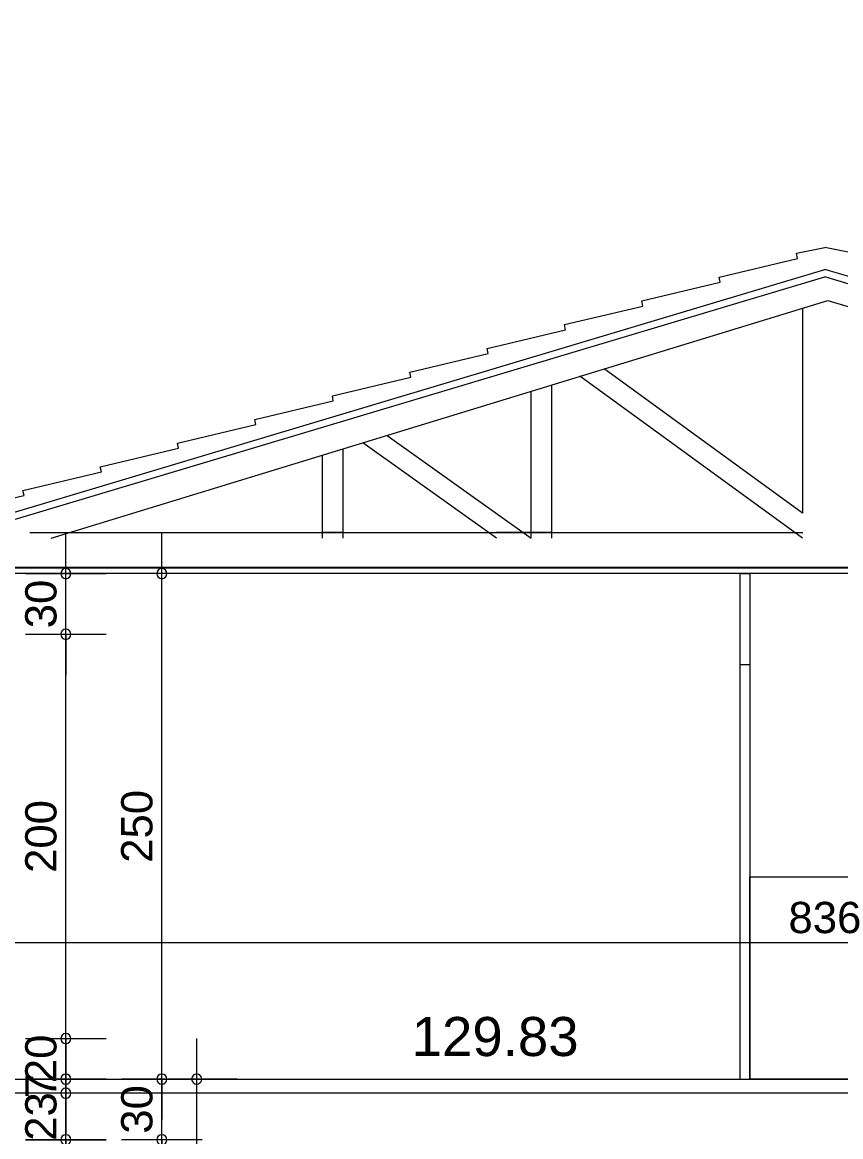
# Model space of a CAD drawing. Header units: metres. Extents: x 1.8 to 61.8, y -53.3 to -11.3.
# Drawn here: x 32.68 to 36.73, y -33.92 to -28.4 of the extents above; entities that cross this region are included whole.
import ezdxf
from ezdxf.enums import TextEntityAlignment as Align

# ---------------------------------------------------------------- set-up
doc = ezdxf.new("R2010")
doc.units = ezdxf.units.M
doc.header["$MEASUREMENT"] = 0
for name, color, linetype in [('Calque commun', 7, 'Continuous'), ('Cotations', 7, 'Continuous'), ('Textes', 7, 'Continuous')]:
    doc.layers.add(name, color=color, linetype=linetype)
doc.styles.add('Arial4', font='arial.ttf', dxfattribs={"height": 0.154626})
doc.styles.add('Arial7', font='arial.ttf', dxfattribs={"height": 0.193282})

# ---------------------------------------------------------------- blocks, each defined once
blk = doc.blocks.new('new9')
at = {"layer": 'Cotations', "color": 14, "linetype": 'Continuous', "lineweight": 9}
blk.add_arc((0, 0), 0.5, 0, 359.9994, dxfattribs=at)
blk = doc.blocks.new('new10')
at = {"layer": 'Cotations', "color": 14, "linetype": 'Continuous', "lineweight": 9}
blk.add_arc((0, 0), 0.5, 0, 359.9994, dxfattribs=at)
blk = doc.blocks.new('DimLine49000')
at = {"layer": 'Cotations', "color": 14, "linetype": 'Continuous', "lineweight": 9}
for p, q in [((32.8973, -33.6304), (32.8973, -33.4304)), ((33.0973, -33.6304), (32.6973, -33.6304)), ((32.8973, -33.7004), (32.8973, -33.6304)), ((33.0973, -33.7004), (32.6973, -33.7004)), ((32.8973, -33.7004), (32.8973, -33.9004))]:
    blk.add_line(p, q, dxfattribs=at)
at = {"layer": 'Cotations', "color": 14, "linetype": 'Continuous', "lineweight": 9, "xscale": 0.05000000074505806, "yscale": 0.05000000074505806, "zscale": 0.05000000074505806}
for name, p, rotation in [('new10', (32.8973, -33.6304), -90.00000000000001), ('new9', (32.8973, -33.7004), 90)]:
    blk.add_blockref(name, p, dxfattribs=dict(at, rotation=rotation))
at = {"layer": 'Cotations', "color": 7, "linetype": 'Continuous', "lineweight": 9, "style": 'Arial4'}
blk.add_text('7', height=0.1546, rotation=90, dxfattribs=at).set_placement((32.8973, -33.6654), align=Align.BOTTOM_CENTER)
blk = doc.blocks.new('new11')
at = {"layer": 'Cotations', "color": 14, "linetype": 'Continuous', "lineweight": 9}
blk.add_arc((0, 0), 0.5, 0, 359.9994, dxfattribs=at)
blk = doc.blocks.new('new12')
at = {"layer": 'Cotations', "color": 14, "linetype": 'Continuous', "lineweight": 9}
blk.add_arc((0, 0), 0.5, 0, 359.9994, dxfattribs=at)
blk = doc.blocks.new('DimLine49006')
at = {"layer": 'Cotations', "color": 14, "linetype": 'Continuous', "lineweight": 9}
for p, q in [((32.8973, -33.7004), (32.8973, -33.5004)), ((33.0973, -33.7004), (32.6973, -33.7004)), ((32.8973, -33.9304), (32.8973, -33.7004)), ((33.0973, -33.9304), (32.6973, -33.9304)), ((32.8973, -33.9304), (32.8973, -34.1304))]:
    blk.add_line(p, q, dxfattribs=at)
at = {"layer": 'Cotations', "color": 14, "linetype": 'Continuous', "lineweight": 9, "xscale": 0.05000000074505806, "yscale": 0.05000000074505806, "zscale": 0.05000000074505806}
for name, p, rotation in [('new12', (32.8973, -33.7004), -90.00000000000001), ('new11', (32.8973, -33.9304), 90)]:
    blk.add_blockref(name, p, dxfattribs=dict(at, rotation=rotation))
at = {"layer": 'Cotations', "color": 7, "linetype": 'Continuous', "lineweight": 9, "style": 'Arial4'}
blk.add_text('23', height=0.15463, rotation=90, dxfattribs=at).set_placement((32.8973, -33.8154), align=Align.BOTTOM_CENTER)
blk = doc.blocks.new('new15')
at = {"layer": 'Cotations', "color": 14, "linetype": 'Continuous', "lineweight": 9}
blk.add_arc((0, 0), 0.5, 0, 359.9994, dxfattribs=at)
blk = doc.blocks.new('new16')
at = {"layer": 'Cotations', "color": 14, "linetype": 'Continuous', "lineweight": 9}
blk.add_arc((0, 0), 0.5, 0, 359.9994, dxfattribs=at)
blk = doc.blocks.new('DimLine49018')
at = {"layer": 'Cotations', "color": 14, "linetype": 'Continuous', "lineweight": 9}
for p, q in [((33.3718, -31.1304), (33.3718, -30.9304)), ((33.5718, -31.1304), (33.1718, -31.1304)), ((33.3718, -33.6304), (33.3718, -31.1304)), ((33.5718, -33.6304), (33.1718, -33.6304)), ((33.3718, -33.6304), (33.3718, -33.8304))]:
    blk.add_line(p, q, dxfattribs=at)
at = {"layer": 'Cotations', "color": 14, "linetype": 'Continuous', "lineweight": 9, "xscale": 0.05000000074505806, "yscale": 0.05000000074505806, "zscale": 0.05000000074505806}
for name, p, rotation in [('new16', (33.3717, -31.1304), -90.00000000000001), ('new15', (33.3717, -33.6304), 90)]:
    blk.add_blockref(name, p, dxfattribs=dict(at, rotation=rotation))
at = {"layer": 'Cotations', "color": 7, "linetype": 'Continuous', "lineweight": 9, "style": 'Arial4'}
blk.add_text('250', height=0.15463, rotation=90, dxfattribs=at).set_placement((33.3717, -32.3804), align=Align.BOTTOM_CENTER)
blk = doc.blocks.new('new17')
at = {"layer": 'Cotations', "color": 14, "linetype": 'Continuous', "lineweight": 9}
blk.add_arc((0, 0), 0.5, 0, 359.9994, dxfattribs=at)
blk = doc.blocks.new('new18')
at = {"layer": 'Cotations', "color": 14, "linetype": 'Continuous', "lineweight": 9}
blk.add_arc((0, 0), 0.5, 0, 359.9994, dxfattribs=at)
blk = doc.blocks.new('DimLine49024')
at = {"layer": 'Cotations', "color": 14, "linetype": 'Continuous', "lineweight": 9}
for p, q in [((33.3718, -33.6304), (33.3718, -33.4304)), ((33.5718, -33.6304), (33.1718, -33.6304)), ((33.3718, -33.9304), (33.3718, -33.6304)), ((33.5718, -33.9304), (33.1718, -33.9304)), ((33.3718, -33.9304), (33.3718, -34.1304))]:
    blk.add_line(p, q, dxfattribs=at)
at = {"layer": 'Cotations', "color": 14, "linetype": 'Continuous', "lineweight": 9, "xscale": 0.05000000074505806, "yscale": 0.05000000074505806, "zscale": 0.05000000074505806}
for name, p, rotation in [('new18', (33.3717, -33.6304), -90.00000000000001), ('new17', (33.3717, -33.9304), 90)]:
    blk.add_blockref(name, p, dxfattribs=dict(at, rotation=rotation))
at = {"layer": 'Cotations', "color": 7, "linetype": 'Continuous', "lineweight": 9, "style": 'Arial4'}
blk.add_text('30', height=0.15463, rotation=90, dxfattribs=at).set_placement((33.3717, -33.7804), align=Align.BOTTOM_CENTER)
blk = doc.blocks.new('new19')
at = {"layer": 'Cotations', "color": 14, "linetype": 'Continuous', "lineweight": 9}
blk.add_arc((0, 0), 0.5, 0, 359.9994, dxfattribs=at)
blk = doc.blocks.new('new20')
at = {"layer": 'Cotations', "color": 14, "linetype": 'Continuous', "lineweight": 9}
blk.add_arc((0, 0), 0.5, 0, 359.9994, dxfattribs=at)
blk = doc.blocks.new('DimLine49030')
at = {"layer": 'Cotations', "color": 14, "linetype": 'Continuous', "lineweight": 9}
for p, q in [((33.3718, -33.9304), (33.3718, -33.7304)), ((33.5718, -33.9304), (33.1718, -33.9304)), ((33.3718, -36.4304), (33.3718, -33.9304)), ((33.5718, -36.4304), (33.1718, -36.4304)), ((33.3718, -36.4304), (33.3718, -36.6304))]:
    blk.add_line(p, q, dxfattribs=at)
at = {"layer": 'Cotations', "color": 14, "linetype": 'Continuous', "lineweight": 9, "xscale": 0.05000000074505806, "yscale": 0.05000000074505806, "zscale": 0.05000000074505806}
for name, p, rotation in [('new20', (33.3717, -33.9304), -90.00000000000001), ('new19', (33.3717, -36.4304), 90)]:
    blk.add_blockref(name, p, dxfattribs=dict(at, rotation=rotation))
at = {"layer": 'Cotations', "color": 7, "linetype": 'Continuous', "lineweight": 9, "style": 'Arial4'}
blk.add_text('250', height=0.15463, rotation=90, dxfattribs=at).set_placement((33.3717, -35.1804), align=Align.BOTTOM_CENTER)
blk = doc.blocks.new('new27')
at = {"layer": 'Cotations', "color": 14, "linetype": 'Continuous', "lineweight": 9}
blk.add_arc((0, 0), 0.5, 0, 359.9994, dxfattribs=at)
blk = doc.blocks.new('new28')
at = {"layer": 'Cotations', "color": 14, "linetype": 'Continuous', "lineweight": 9}
blk.add_arc((0, 0), 0.5, 0, 359.9994, dxfattribs=at)
blk = doc.blocks.new('DimLine49124')
at = {"layer": 'Cotations', "color": 14, "linetype": 'Continuous', "lineweight": 9}
for p, q in [((32.8973, -33.4304), (32.8973, -33.2304)), ((32.6973, -33.4304), (33.0973, -33.4304)), ((32.8973, -33.6304), (32.8973, -33.4304)), ((32.6973, -33.6304), (33.0973, -33.6304)), ((32.8973, -33.6304), (32.8973, -33.8304))]:
    blk.add_line(p, q, dxfattribs=at)
at = {"layer": 'Cotations', "color": 14, "linetype": 'Continuous', "lineweight": 9, "xscale": 0.05000000074505806, "yscale": 0.05000000074505806, "zscale": 0.05000000074505806}
for name, p, rotation in [('new28', (32.8973, -33.4304), -90.00000000000001), ('new27', (32.8973, -33.6304), 90)]:
    blk.add_blockref(name, p, dxfattribs=dict(at, rotation=rotation))
at = {"layer": 'Cotations', "color": 7, "linetype": 'Continuous', "lineweight": 9, "style": 'Arial4'}
blk.add_text('20', height=0.15463, rotation=90, dxfattribs=at).set_placement((32.8973, -33.5304), align=Align.BOTTOM_CENTER)
blk = doc.blocks.new('new29')
at = {"layer": 'Cotations', "color": 14, "linetype": 'Continuous', "lineweight": 9}
blk.add_arc((0, 0), 0.5, 0, 359.9994, dxfattribs=at)
blk = doc.blocks.new('new30')
at = {"layer": 'Cotations', "color": 14, "linetype": 'Continuous', "lineweight": 9}
blk.add_arc((0, 0), 0.5, 0, 359.9994, dxfattribs=at)
blk = doc.blocks.new('DimLine49130')
at = {"layer": 'Cotations', "color": 14, "linetype": 'Continuous', "lineweight": 9}
for p, q in [((32.8973, -31.4304), (32.8973, -31.2304)), ((32.6973, -31.4304), (33.0973, -31.4304)), ((32.8973, -33.4304), (32.8973, -31.4304)), ((32.6973, -33.4304), (33.0973, -33.4304)), ((32.8973, -33.4304), (32.8973, -33.6304))]:
    blk.add_line(p, q, dxfattribs=at)
at = {"layer": 'Cotations', "color": 14, "linetype": 'Continuous', "lineweight": 9, "xscale": 0.05000000074505806, "yscale": 0.05000000074505806, "zscale": 0.05000000074505806}
for name, p, rotation in [('new30', (32.8973, -31.4304), -90.00000000000001), ('new29', (32.8973, -33.4304), 90)]:
    blk.add_blockref(name, p, dxfattribs=dict(at, rotation=rotation))
at = {"layer": 'Cotations', "color": 7, "linetype": 'Continuous', "lineweight": 9, "style": 'Arial4'}
blk.add_text('200', height=0.15463, rotation=90, dxfattribs=at).set_placement((32.8973, -32.4304), align=Align.BOTTOM_CENTER)
blk = doc.blocks.new('new31')
at = {"layer": 'Cotations', "color": 14, "linetype": 'Continuous', "lineweight": 9}
blk.add_arc((0, 0), 0.5, 0, 359.9994, dxfattribs=at)
blk = doc.blocks.new('new32')
at = {"layer": 'Cotations', "color": 14, "linetype": 'Continuous', "lineweight": 9}
blk.add_arc((0, 0), 0.5, 0, 359.9994, dxfattribs=at)
blk = doc.blocks.new('DimLine49136')
at = {"layer": 'Cotations', "color": 14, "linetype": 'Continuous', "lineweight": 9}
for p, q in [((32.8973, -31.1304), (32.8973, -30.9304)), ((32.6973, -31.1304), (33.0973, -31.1304)), ((32.8973, -31.4304), (32.8973, -31.1304)), ((32.6973, -31.4304), (33.0973, -31.4304)), ((32.8973, -31.4304), (32.8973, -31.6304))]:
    blk.add_line(p, q, dxfattribs=at)
at = {"layer": 'Cotations', "color": 14, "linetype": 'Continuous', "lineweight": 9, "xscale": 0.05000000074505806, "yscale": 0.05000000074505806, "zscale": 0.05000000074505806}
for name, p, rotation in [('new32', (32.8973, -31.1304), -90.00000000000001), ('new31', (32.8973, -31.4304), 90)]:
    blk.add_blockref(name, p, dxfattribs=dict(at, rotation=rotation))
at = {"layer": 'Cotations', "color": 7, "linetype": 'Continuous', "lineweight": 9, "style": 'Arial4'}
blk.add_text('30', height=0.15463, rotation=90, dxfattribs=at).set_placement((32.8973, -31.2804), align=Align.BOTTOM_CENTER)
blk = doc.blocks.new('new33')
at = {"layer": 'Cotations', "color": 14, "linetype": 'Continuous', "lineweight": 9}
blk.add_arc((0, 0), 0.5, 0, 359.9994, dxfattribs=at)
blk = doc.blocks.new('new34')
at = {"layer": 'Cotations', "color": 14, "linetype": 'Continuous', "lineweight": 9}
blk.add_arc((0, 0), 0.5, 0, 359.9994, dxfattribs=at)
blk = doc.blocks.new('DimLine49147')
at = {"layer": 'Cotations', "color": 14, "linetype": 'Continuous', "lineweight": 9}
for p, q in [((32.8973, -33.9304), (32.8973, -33.7304)), ((32.6973, -33.9304), (33.0973, -33.9304)), ((32.8973, -34.2304), (32.8973, -33.9304)), ((32.6973, -34.2304), (33.0973, -34.2304)), ((32.8973, -34.2304), (32.8973, -34.4304))]:
    blk.add_line(p, q, dxfattribs=at)
at = {"layer": 'Cotations', "color": 14, "linetype": 'Continuous', "lineweight": 9, "xscale": 0.05000000074505806, "yscale": 0.05000000074505806, "zscale": 0.05000000074505806}
for name, p, rotation in [('new34', (32.8973, -33.9304), -90.00000000000001), ('new33', (32.8973, -34.2304), 90)]:
    blk.add_blockref(name, p, dxfattribs=dict(at, rotation=rotation))
at = {"layer": 'Cotations', "color": 7, "linetype": 'Continuous', "lineweight": 9, "style": 'Arial4'}
blk.add_text('30', height=0.15463, rotation=90, dxfattribs=at).set_placement((32.8973, -34.0804), align=Align.BOTTOM_CENTER)
blk = doc.blocks.new('new51')
at = {"layer": 'Cotations', "color": 14, "linetype": 'Continuous', "lineweight": 9}
blk.add_arc((0, 0), 0.5, 0, 359.9994, dxfattribs=at)
blk = doc.blocks.new('new52')
at = {"layer": 'Cotations', "color": 14, "linetype": 'Continuous', "lineweight": 9}
blk.add_arc((0, 0), 0.5, 0, 359.9994, dxfattribs=at)
blk = doc.blocks.new('DimLine49240')
at = {"layer": 'Cotations', "color": 14, "linetype": 'Continuous', "lineweight": 9}
for p, q in [((33.5442, -33.6304), (33.5442, -33.4304)), ((33.7442, -33.6304), (33.3442, -33.6304)), ((33.5442, -36.4304), (33.5442, -33.6304)), ((33.7442, -36.4304), (33.3442, -36.4304)), ((33.5442, -36.4304), (33.5442, -36.6304))]:
    blk.add_line(p, q, dxfattribs=at)
at = {"layer": 'Cotations', "color": 14, "linetype": 'Continuous', "lineweight": 9, "xscale": 0.05000000074505806, "yscale": 0.05000000074505806, "zscale": 0.05000000074505806}
for name, p, rotation in [('new52', (33.5442, -33.6304), -90.00000000000001), ('new51', (33.5442, -36.4304), 90)]:
    blk.add_blockref(name, p, dxfattribs=dict(at, rotation=rotation))
at = {"layer": 'Cotations', "color": 7, "linetype": 'Continuous', "lineweight": 9, "style": 'Arial4'}
blk.add_text('280', height=0.15463, rotation=90, dxfattribs=at).set_placement((33.5441, -35.0304), align=Align.BOTTOM_CENTER)
blk = doc.blocks.new('new63')
at = {"layer": 'Cotations', "color": 14, "linetype": 'Continuous', "lineweight": 9}
blk.add_arc((0, 0), 0.5, 0, 359.9994, dxfattribs=at)
blk = doc.blocks.new('new64')
at = {"layer": 'Cotations', "color": 14, "linetype": 'Continuous', "lineweight": 9}
blk.add_arc((0, 0), 0.5, 0, 359.9994, dxfattribs=at)
blk = doc.blocks.new('DimLine49277')
at = {"layer": 'Cotations', "color": 14, "linetype": 'Continuous', "lineweight": 9}
for p, q in [((32.4698, -33.1549), (32.4698, -32.7549)), ((40.8314, -33.1549), (40.8314, -32.7549)), ((32.4698, -32.9549), (32.2698, -32.9549)), ((32.4698, -32.9549), (40.8314, -32.9549)), ((40.8314, -32.9549), (41.0314, -32.9549))]:
    blk.add_line(p, q, dxfattribs=at)
at = {"layer": 'Cotations', "color": 14, "linetype": 'Continuous', "lineweight": 9, "xscale": 0.05000000074505806, "yscale": 0.05000000074505806, "zscale": 0.05000000074505806}
blk.add_blockref('new63', (32.4698, -32.9549), dxfattribs=at)
at = {"layer": 'Cotations', "color": 14, "linetype": 'Continuous', "lineweight": 9, "xscale": 0.05000000074505806, "yscale": 0.05000000074505806, "zscale": 0.05000000074505806, "rotation": 180}
blk.add_blockref('new64', (40.8314, -32.9549), dxfattribs=at)
at = {"layer": 'Cotations', "color": 7, "linetype": 'Continuous', "lineweight": 9, "style": 'Arial4'}
blk.add_text('836', height=0.15463, dxfattribs=at).set_placement((36.6506, -32.9549), align=Align.BOTTOM_CENTER)

msp = doc.modelspace()

# ---------------------------------------------------------------- linework, layer by layer
at = {"layer": 'Calque commun', "color": 7, "linetype": 'Continuous', "lineweight": 18}
for p, q in [((32.3493, -30.9138), (36.6502, -29.6257)), ((40.953, -30.9144), (36.6502, -29.6257)), ((32.3341, -30.9552), (36.6502, -29.6626)), ((40.9376, -30.9467), (36.6502, -29.6626)), ((40.9514, -31.1004), (32.3498, -31.1004)), ((40.9514, -31.1304), (32.3498, -31.1304)), ((40.9514, -33.7004), (32.3498, -33.7004))]:
    msp.add_line(p, q, dxfattribs=at)
at = {"layer": 'Calque commun', "color": 7, "linetype": 'Continuous', "lineweight": 9}
for p, q in [((32.8254, -30.9548), (36.6654, -29.779)), ((36.5403, -29.8173), (36.5403, -30.8312)), ((36.6654, -29.779), (40.5061, -30.955)), ((36.5403, -30.8312), (35.5591, -30.1177)), ((35.2982, -30.1976), (35.2982, -30.9548)), ((36.5403, -30.9548), (35.4394, -30.1544)), ((35.1982, -30.9548), (35.1982, -30.2282)), ((34.4856, -30.4465), (35.1982, -30.9548)), ((34.2665, -30.5136), (34.2665, -30.9548)), ((35.0261, -30.9548), (34.3651, -30.4833)), ((34.1665, -30.9548), (34.1665, -30.5442)), ((32.719, -30.9263), (36.5407, -30.9263)), ((32.8258, -30.9261), (36.5407, -30.9261)), ((34.2669, -30.9261), (34.1669, -30.9261)), ((34.2669, -30.9263), (34.1669, -30.9263)), ((35.1987, -30.9261), (35.0265, -30.9261)), ((35.1987, -30.9263), (35.0265, -30.9263)), ((35.2986, -30.9261), (35.1987, -30.9261)), ((35.2987, -30.9263), (35.1987, -30.9263))]:
    msp.add_line(p, q, dxfattribs=at)
at = {"layer": 'Calque commun', "color": 5, "linetype": 'ByBlock', "lineweight": -2}
msp.add_line((32.3498, -31.1004), (40.9514, -31.1004), dxfattribs=at)
at = {"layer": 'Calque commun', "color": 15, "linetype": 'Continuous', "lineweight": 18}
for p, q in [((36.2298, -31.1304), (36.2298, -31.5804)), ((36.2298, -31.1304), (36.2798, -31.1304)), ((36.2798, -31.1304), (36.2798, -31.5804)), ((36.2298, -31.5804), (36.2798, -31.5804))]:
    msp.add_line(p, q, dxfattribs=at)
at = {"layer": 'Calque commun', "color": 20, "linetype": 'Continuous', "lineweight": 9}
for p, q in [((36.2298, -31.5804), (36.2298, -33.6304)), ((36.2298, -31.5804), (36.2798, -31.5804)), ((36.2798, -31.5804), (36.2798, -33.6304)), ((36.2298, -33.6304), (36.2798, -33.6304))]:
    msp.add_line(p, q, dxfattribs=at)
at = {"layer": 'Cotations', "color": 6, "linetype": 'Continuous', "lineweight": 18}
for points in [[(32.3015, -30.8364, 0), (32.6888, -30.7441, 0), (32.6908, -30.7436, 0), (32.6842, -30.7192, 0), (33.0735, -30.6265, 0), (33.0676, -30.6018, 0), (33.4542, -30.5098, 0), (33.4496, -30.4848, 0), (33.8369, -30.3926, 0), (33.8323, -30.3677, 0), (34.2196, -30.2754, 0), (34.215, -30.2505, 0), (34.6023, -30.1583, 0), (34.5977, -30.1333, 0), (34.985, -30.0411, 0), (34.9804, -30.0161, 0), (35.3677, -29.9239, 0), (35.3631, -29.8989, 0), (35.7504, -29.8067, 0), (35.7458, -29.7818, 0), (36.133, -29.6895, 0), (36.1285, -29.6646, 0), (36.5157, -29.5724, 0), (36.5106, -29.5455, 0), (36.6502, -29.518, 0)], [(36.7897, -29.5455, 0), (36.6502, -29.518, 0)]]:
    msp.add_polyline3d(points, dxfattribs=at)

# ---------------------------------------------------------------- block references
at = {"layer": 'Cotations', "color": 14, "linetype": 'Continuous', "lineweight": 9}
for name in ['DimLine49136', 'DimLine49018', 'DimLine49130', 'DimLine49277', 'DimLine49124', 'DimLine49000', 'DimLine49024', 'DimLine49240', 'DimLine49006', 'DimLine49147', 'DimLine49030']:
    msp.add_blockref(name, (0, 0), dxfattribs=at)

# ---------------------------------------------------------------- texts
at = {"layer": 'Textes', "color": 5, "linetype": 'ByBlock', "lineweight": -2, "style": 'Arial7'}
msp.add_text('129.83', height=0.19328, dxfattribs=at).set_placement((34.6071, -33.5744), align=Align.BOTTOM_LEFT)

# ---------------------------------------------------------------- meshes
at = {"layer": 'Calque commun', "color": 7, "linetype": 'Continuous', "lineweight": 9}
mesh = msp.add_polyface(dxfattribs=at)
corners = [(61.7636, -11.3086), (1.7636, -11.3086), (1.7636, -53.3086), (61.7636, -53.3086)]
mesh.append_faces([[corners[k] for k in face] for face in [(0, 1, 2, 3)]], dxfattribs={"color": 7})
at = {"layer": 'Calque commun', "color": 7, "linetype": 'Continuous', "lineweight": 18}
mesh = msp.add_polyface(dxfattribs=at)
corners = [(32.3498, -33.7004), (32.3498, -33.6304), (40.9514, -33.6304), (40.9514, -33.7004)]
mesh.append_faces([[corners[k] for k in face] for face in [(0, 1, 2, 3)]], dxfattribs={"color": 7})
at = {"layer": 'Cotations', "color": 20, "linetype": 'Continuous', "lineweight": 9}
mesh = msp.add_polyface(dxfattribs=at)
corners = [(37.2885, -33.6304), (36.2798, -33.6304), (36.2798, -32.6304), (37.2885, -32.6304)]
mesh.append_faces([[corners[k] for k in face] for face in [(0, 1, 2, 3)]], dxfattribs={"color": 20})

doc.saveas('drawing.dxf')
